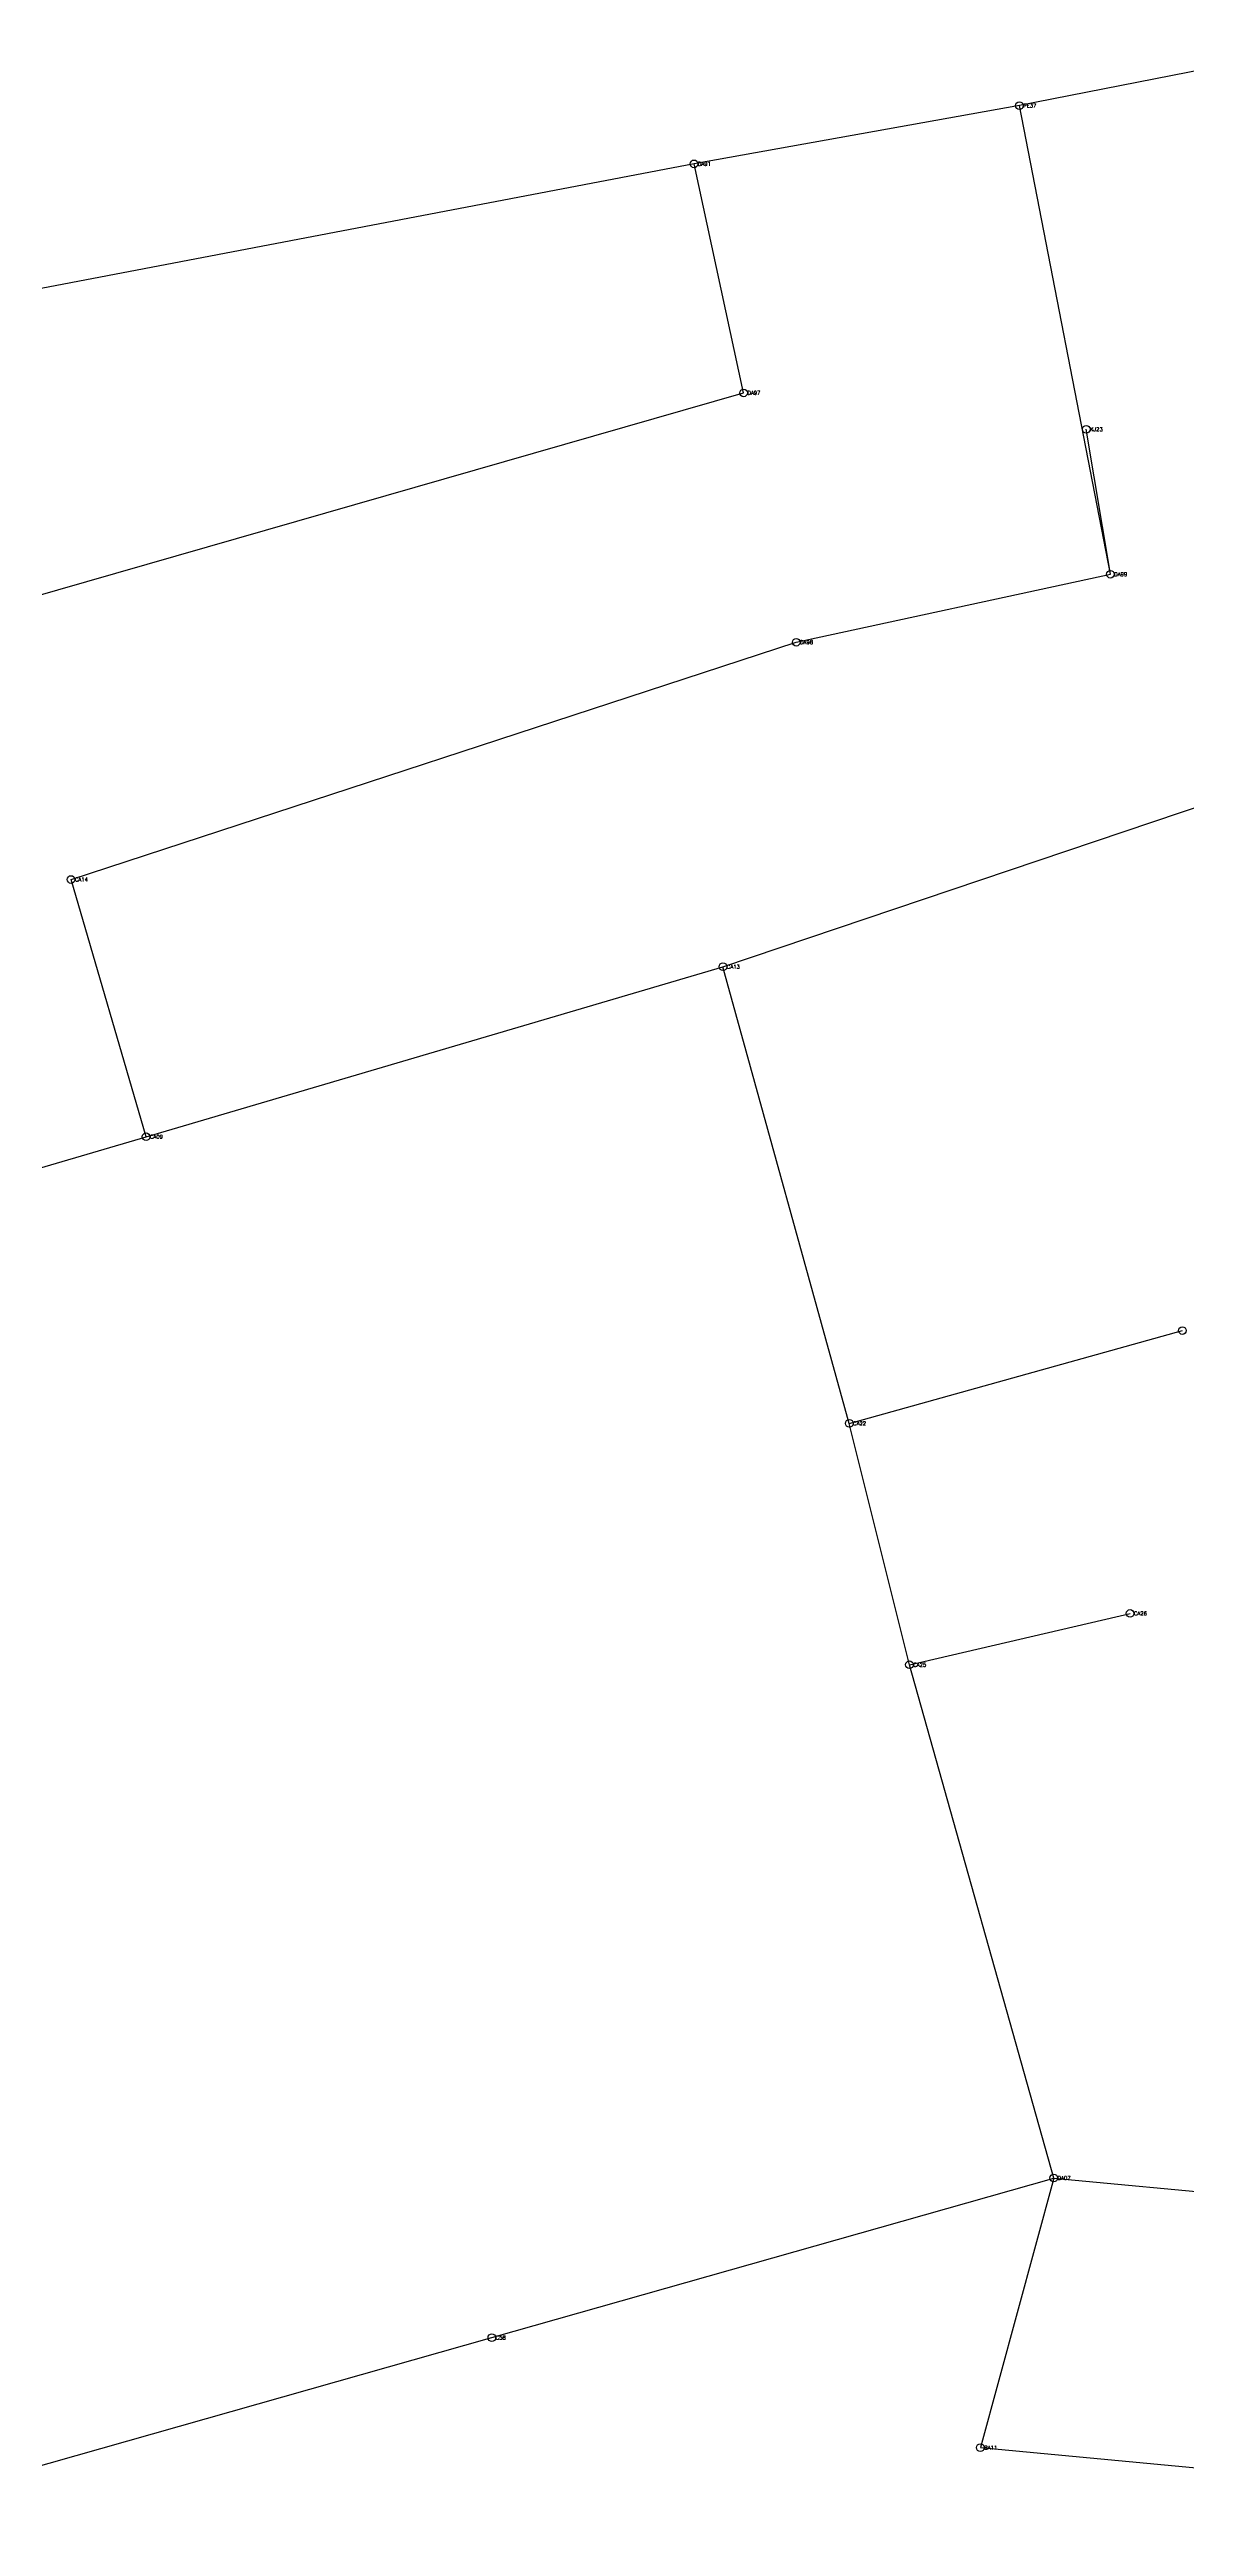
# Model space of a CAD drawing. Extents: x 166396 to 169408, y 2545087 to 2547192.
# Drawn here: x 167488 to 167785, y 2546508 to 2547155 of the extents above; entities that cross this region are included whole.
import ezdxf

# ---------------------------------------------------------------- set-up
doc = ezdxf.new("R2010")
doc.units = 0
doc.styles.get("Standard").update_dxf_attribs({"font": 'simplex'})

msp = doc.modelspace()

# ---------------------------------------------------------------- linework, layer by layer
at = {"color": 4}
for p, q in [((167815.699, 2547154.587), (167741.504, 2547139.954)), ((167741.504, 2547139.954), (167656.578, 2547124.767)), ((167765.252, 2547017.683), (167741.504, 2547139.954)), ((167656.578, 2547124.767), (167456.387, 2547086.573)), ((167669.512, 2547065.003), (167656.578, 2547124.767)), ((167474.106, 2547008.94), (167669.512, 2547065.003)), ((167765.252, 2547017.683), (167758.948, 2547055.504)), ((167683.252, 2546999.952), (167765.252, 2547017.683)), ((167493.959, 2546938.05), (167683.252, 2546999.952)), ((167664.127, 2546915.299), (167810.515, 2546964.65)), ((167513.552, 2546870.934), (167493.959, 2546938.05)), ((167513.552, 2546870.934), (167664.127, 2546915.299)), ((167697.103, 2546796.155), (167664.127, 2546915.299)), ((167436.423, 2546848.312), (167513.552, 2546870.934)), ((167697.103, 2546796.155), (167784.055, 2546820.371)), ((167712.809, 2546733.174), (167697.103, 2546796.155)), ((167712.809, 2546733.174), (167770.386, 2546746.582)), ((167750.468, 2546599.271), (167712.809, 2546733.174)), ((167603.792, 2546557.624), (167750.468, 2546599.271)), ((167750.468, 2546599.271), (167731.31, 2546528.917)), ((167750.468, 2546599.271), (167886.768, 2546586.324)), ((167429.867, 2546508.359), (167603.792, 2546557.624)), ((167731.31, 2546528.917), (167890.689, 2546514.096))]:
    msp.add_line(p, q, dxfattribs=at)
for centre in [(167741.504, 2547139.954), (167656.578, 2547124.767), (167669.512, 2547065.003), (167758.948, 2547055.504), (167765.252, 2547017.683), (167683.252, 2546999.952), (167493.959, 2546938.05), (167664.127, 2546915.299), (167513.552, 2546870.934), (167784.055, 2546820.371), (167697.103, 2546796.155), (167770.386, 2546746.582), (167712.809, 2546733.174), (167750.468, 2546599.271), (167603.792, 2546557.624), (167731.31, 2546528.917)]:
    msp.add_circle(centre, 1)

# ---------------------------------------------------------------- texts
at = {"color": 5}
for s, p in [('PE37', (167742.504, 2547139.454)), ('DA91', (167657.578, 2547124.267)), ('DA97', (167670.512, 2547064.503)), ('KJ23', (167759.948, 2547055.004)), ('DA99', (167766.252, 2547017.183)), ('DA98', (167684.252, 2546999.452)), ('CA14', (167494.959, 2546937.55)), ('CA13', (167665.127, 2546914.799)), ('CA09', (167514.552, 2546870.434)), ('CA22', (167698.103, 2546795.655)), ('CA26', (167771.386, 2546746.082)), ('CA25', (167713.809, 2546732.674)), ('DA07', (167751.468, 2546598.771)), ('C58', (167604.792, 2546557.124)), ('BA11', (167732.31, 2546528.417))]:
    msp.add_text(s, height=1, dxfattribs=at).set_placement(p)

doc.saveas('drawing.dxf')
